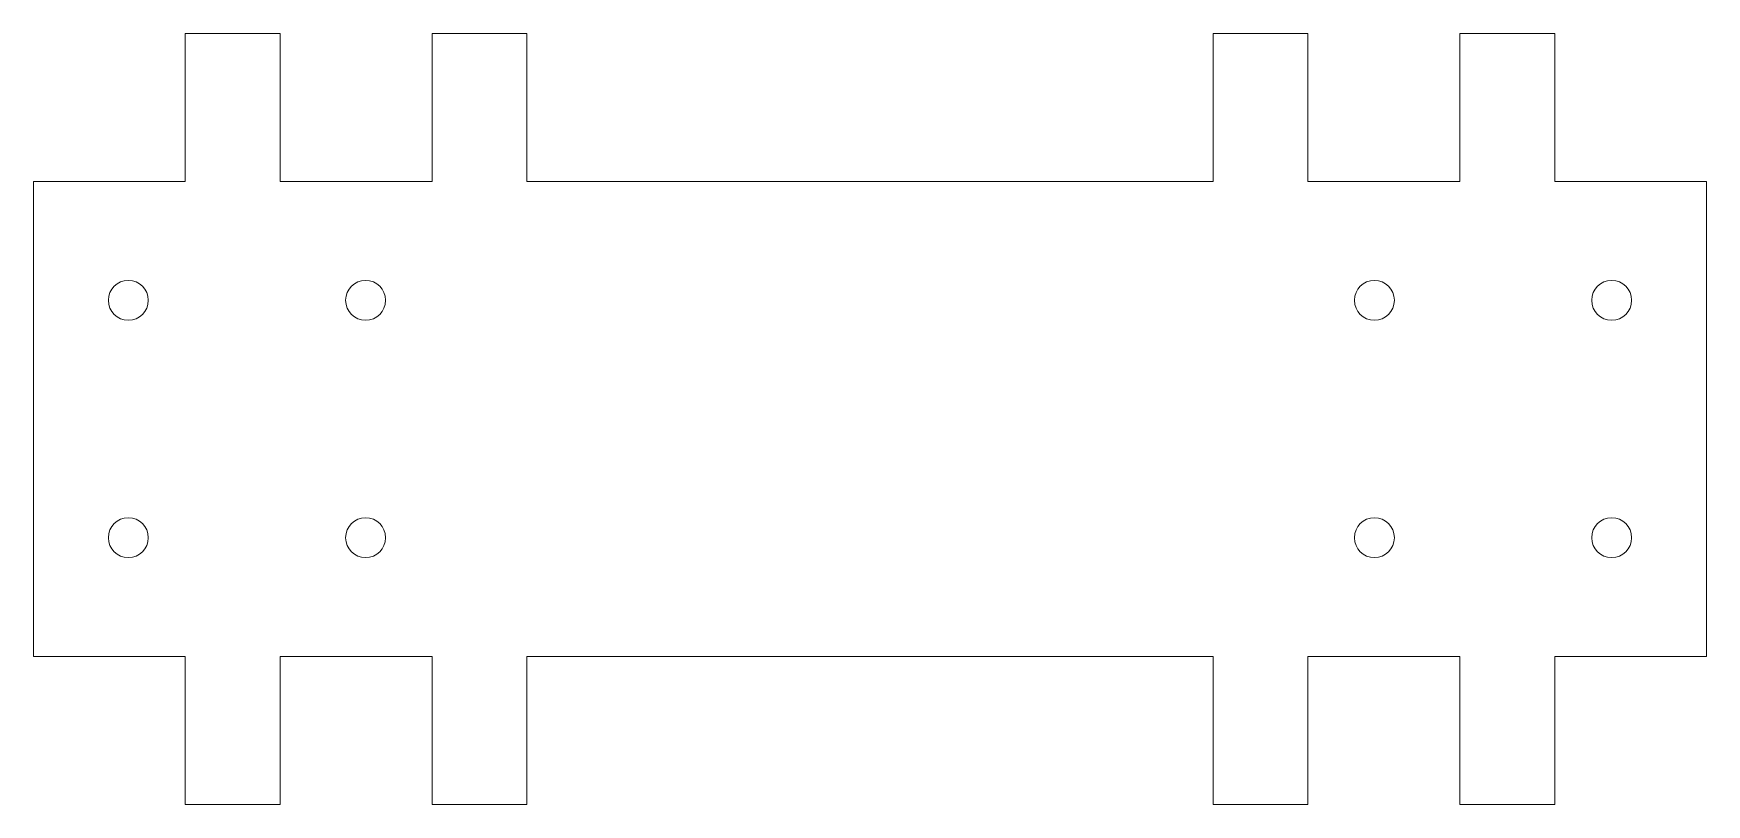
# Model space of a CAD drawing. Header units: millimetres. Extents: x 130 to 306, y 109 to 190.
import ezdxf

# ---------------------------------------------------------------- set-up
doc = ezdxf.new("R2010")
doc.units = ezdxf.units.MM
doc.layers.add('VISIBLE', color=7, linetype='Continuous', lineweight=0)

msp = doc.modelspace()

# ---------------------------------------------------------------- linework, layer by layer
at = {"layer": 'VISIBLE'}
for p, q in [((145.71, 180.31), (145.71, 190.31)), ((145.71, 190.31), (155.71, 190.31)), ((155.71, 190.31), (155.71, 180.31)), ((171.71, 180.31), (171.71, 190.31)), ((171.71, 190.31), (181.71, 190.31)), ((181.71, 190.31), (181.71, 180.31)), ((254.02, 190.31), (264.02, 190.31)), ((254.02, 180.31), (254.02, 190.31)), ((264.02, 190.31), (264.02, 180.31)), ((280.02, 190.31), (290.02, 190.31)), ((280.02, 180.31), (280.02, 190.31)), ((290.02, 190.31), (290.02, 180.31)), ((145.71, 177.7), (145.71, 180.31)), ((155.71, 180.31), (155.71, 177.7)), ((171.71, 177.7), (171.71, 180.31)), ((181.71, 180.31), (181.71, 177.7)), ((254.02, 177.7), (254.02, 180.31)), ((264.02, 180.31), (264.02, 177.7)), ((280.02, 177.7), (280.02, 180.31)), ((290.02, 180.31), (290.02, 177.7)), ((145.71, 174.7), (145.71, 177.7)), ((155.71, 177.7), (155.71, 174.7)), ((171.71, 174.7), (171.71, 177.7)), ((181.71, 177.7), (181.71, 174.7)), ((254.02, 174.7), (254.02, 177.7)), ((264.02, 177.7), (264.02, 174.7)), ((280.02, 174.7), (280.02, 177.7)), ((290.02, 177.7), (290.02, 174.7)), ((129.71, 174.7), (145.71, 174.7)), ((129.71, 124.7), (129.71, 174.7)), ((155.71, 174.7), (171.71, 174.7)), ((181.71, 174.7), (197.71, 174.7)), ((197.71, 174.7), (238.02, 174.7)), ((238.02, 174.7), (254.02, 174.7)), ((264.02, 174.7), (280.02, 174.7)), ((290.02, 174.7), (306.02, 174.7)), ((306.02, 174.7), (306.02, 124.7)), ((145.71, 124.7), (129.71, 124.7)), ((145.71, 121.7), (145.71, 124.7)), ((155.71, 124.7), (155.71, 121.7)), ((171.71, 124.7), (155.71, 124.7)), ((171.71, 121.7), (171.71, 124.7)), ((197.71, 124.7), (181.71, 124.7)), ((181.71, 124.7), (181.71, 121.7)), ((238.02, 124.7), (197.71, 124.7)), ((254.02, 124.7), (238.02, 124.7)), ((254.02, 121.7), (254.02, 124.7)), ((280.02, 124.7), (264.02, 124.7)), ((264.02, 124.7), (264.02, 121.7)), ((280.02, 121.7), (280.02, 124.7)), ((306.02, 124.7), (290.02, 124.7)), ((290.02, 124.7), (290.02, 121.7)), ((145.71, 119.09), (145.71, 121.7)), ((155.71, 121.7), (155.71, 119.09)), ((171.71, 119.09), (171.71, 121.7)), ((181.71, 121.7), (181.71, 119.09)), ((254.02, 119.09), (254.02, 121.7)), ((264.02, 121.7), (264.02, 119.09)), ((280.02, 119.09), (280.02, 121.7)), ((290.02, 121.7), (290.02, 119.09)), ((145.71, 109.09), (145.71, 119.09)), ((155.71, 119.09), (155.71, 109.09)), ((171.71, 109.09), (171.71, 119.09)), ((181.71, 119.09), (181.71, 109.09)), ((254.02, 109.09), (254.02, 119.09)), ((264.02, 119.09), (264.02, 109.09)), ((280.02, 109.09), (280.02, 119.09)), ((290.02, 119.09), (290.02, 109.09)), ((155.71, 109.09), (145.71, 109.09)), ((181.71, 109.09), (171.71, 109.09)), ((264.02, 109.09), (254.02, 109.09)), ((290.02, 109.09), (280.02, 109.09))]:
    msp.add_line(p, q, dxfattribs=at)
for centre in [(139.71, 162.2), (164.71, 162.2), (271.02, 162.2), (296.02, 162.2), (139.71, 137.2), (164.71, 137.2), (271.02, 137.2), (296.02, 137.2)]:
    msp.add_circle(centre, 2.1, dxfattribs=at)

doc.saveas('drawing.dxf')
